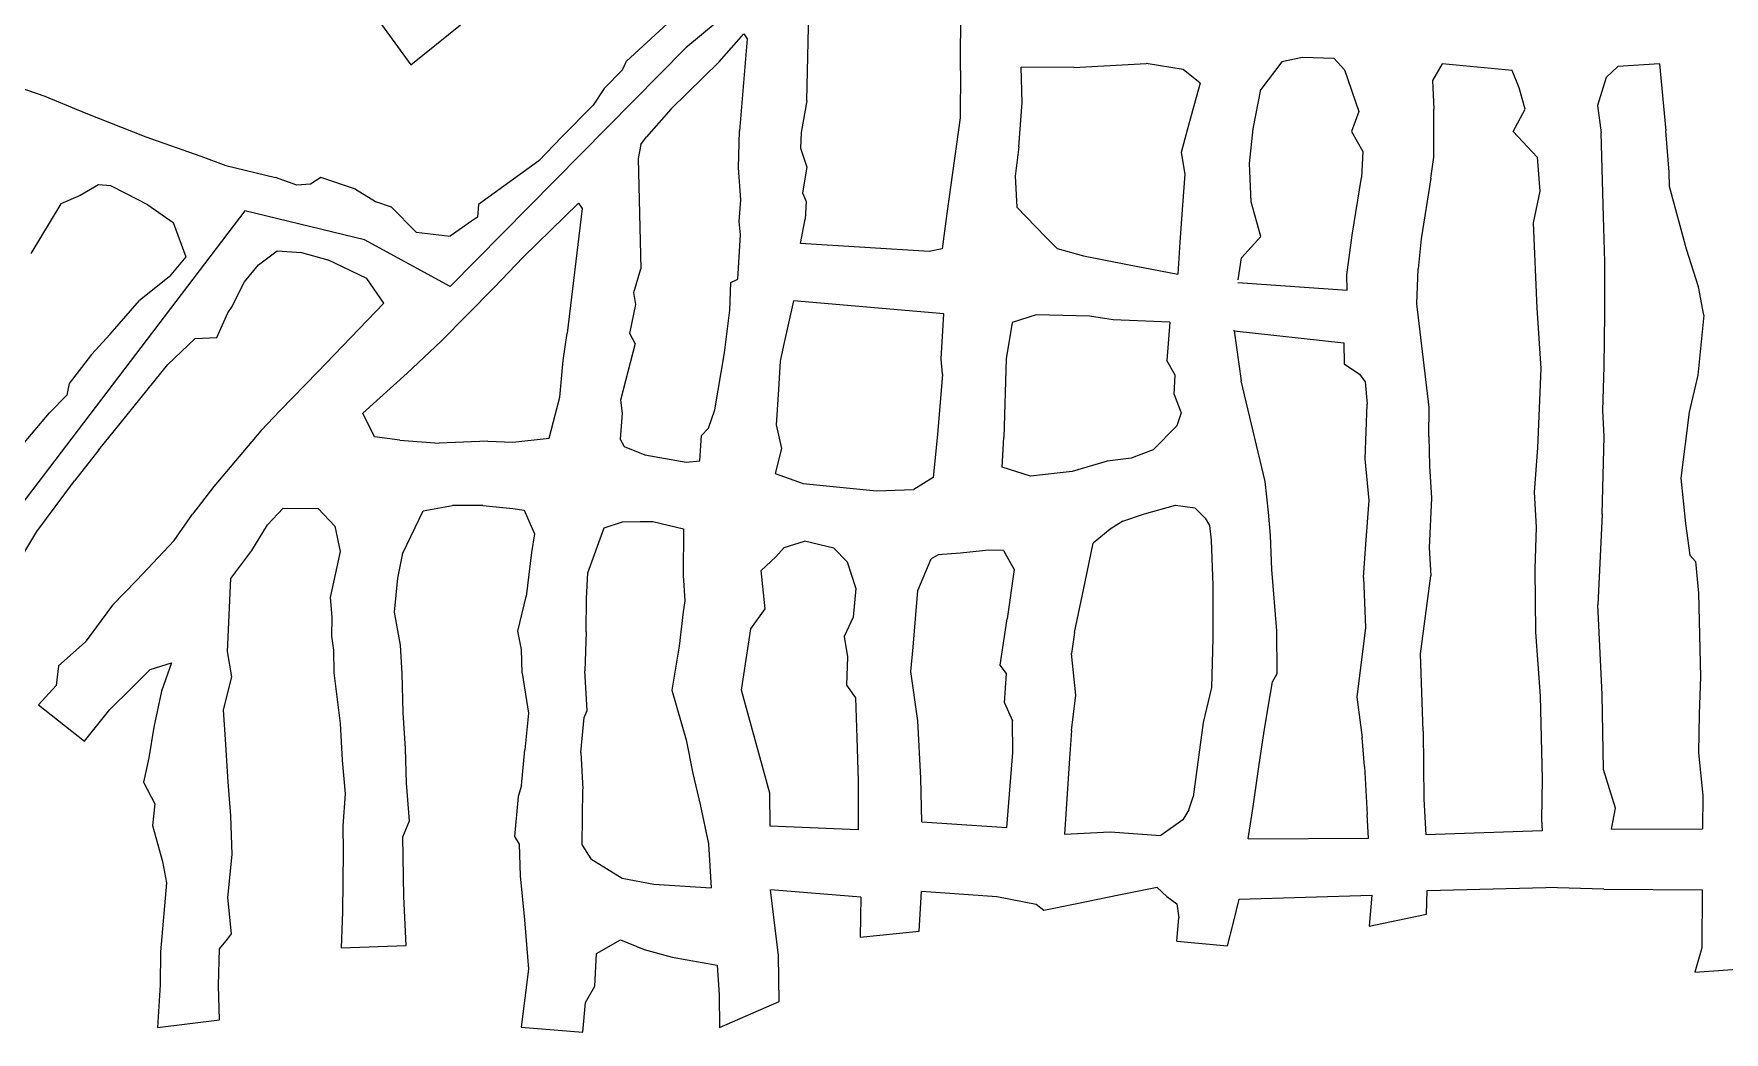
# Model space of a CAD drawing. Extents: x 539108 to 539616, y 4477583 to 4477873.
# Drawn here: x 539211.5 to 539340, y 4477629.3 to 4477705.2 of the extents above; entities that cross this region are included whole.
import ezdxf

# ---------------------------------------------------------------- set-up
doc = ezdxf.new("R2010")
doc.units = 0
doc.linetypes.add('DUZ', pattern=[500, 500])
doc.layers.add('KAT_1410', color=103, linetype='DUZ')
doc.layers.add('PERSONEL_1410', color=10, linetype='DUZ')

msp = doc.modelspace()

# ---------------------------------------------------------------- linework, layer by layer
at = {"layer": 'KAT_1410'}
for p, q in [((539270.28, 4477700.08, 1412.38), (539270.48, 4477708.8, 1411.78)), ((539237.33, 4477706.7, 1412.69), (539240.17, 4477702.81, 1412.69)), ((539256.56, 4477703.09, 1412.08), (539260.28, 4477706.52, 1411.94)), ((539281.96, 4477702.38, 1411.35), (539281.97, 4477707.26, 1411.13)), ((539240.17, 4477702.81, 1412.69), (539243.95, 4477705.85, 1412.69)), ((539263.6, 4477703.05, 1411.98), (539265.48, 4477705.16, 1411.95)), ((539265.48, 4477705.16, 1411.95), (539265.75, 4477704.78, 1411.99)), ((539265.75, 4477704.78, 1411.99), (539265.15, 4477697.8, 1412.4)), ((539254.87, 4477701.01, 1412.08), (539256.26, 4477702.42, 1411.94)), ((539256.26, 4477702.42, 1411.94), (539256.56, 4477703.09, 1412.08)), ((539263.6, 4477703.05, 1411.98), (539259.95, 4477699.46, 1412.14)), ((539281.96, 4477702.38, 1411.35), (539281.92, 4477698.79, 1411.58)), ((539290.55, 4477702.62, 1411.19), (539286.55, 4477702.64, 1411.13)), ((539286.64, 4477699.95, 1411.55), (539286.55, 4477702.64, 1411.13)), ((539290.55, 4477702.62, 1411.19), (539296.07, 4477702.92, 1411.15)), ((539298.86, 4477702.46, 1411), (539296.07, 4477702.92, 1411.15)), ((539300.15, 4477701.41, 1411.27), (539298.86, 4477702.46, 1411)), ((539306.37, 4477703.05, 1410.99), (539304.78, 4477700.93, 1411.18)), ((539307.94, 4477703.36, 1411.08), (539306.37, 4477703.05, 1410.99)), ((539310.34, 4477703.3, 1414.07), (539307.94, 4477703.36, 1414.52)), ((539311.12, 4477702.43, 1411.03), (539310.34, 4477703.3, 1411.08)), ((539311.12, 4477702.43, 1411.03), (539312.22, 4477699.26, 1411.11)), ((539318.56, 4477702.88, 1411.08), (539317.82, 4477701.63, 1411.22)), ((539323.86, 4477702.39, 1411.22), (539318.56, 4477702.88, 1412.92)), ((539324.4, 4477701.06, 1411.3), (539323.86, 4477702.39, 1411.22)), ((539331.9, 4477702.69, 1410.97), (539331.01, 4477701.85, 1411.04)), ((539335.07, 4477702.89, 1410.87), (539331.9, 4477702.69, 1410.97)), ((539335.07, 4477702.89, 1410.87), (539335.55, 4477697.79, 1411.2)), ((539207.04, 4477702.27, 1411.96), (539212.36, 4477700.43, 1411.7)), ((539300.15, 4477701.41, 1411.27), (539299.36, 4477698.51, 1410.99)), ((539317.82, 4477701.63, 1411.22), (539317.91, 4477699.44, 1411.21)), ((539324.86, 4477699.45, 1411.17), (539324.4, 4477701.06, 1411.3)), ((539331.01, 4477701.85, 1411.04), (539330.35, 4477699.71, 1410.98)), ((539212.36, 4477700.43, 1411.7), (539215.49, 4477699.14, 1411.73)), ((539254.87, 4477701.01, 1412.08), (539254.03, 4477699.74, 1411.99)), ((539270.28, 4477700.08, 1412.38), (539269.84, 4477697.67, 1412.4)), ((539286.38, 4477696.58, 1411.8), (539286.64, 4477699.95, 1411.55)), ((539304.19, 4477697.94, 1411.05), (539304.78, 4477700.93, 1411.18)), ((539215.49, 4477699.14, 1411.73), (539220.04, 4477697.35, 1411.89)), ((539254.03, 4477699.74, 1411.99), (539251.63, 4477697.32, 1411.93)), ((539259.95, 4477699.46, 1412.14), (539258.09, 4477697.34, 1412.08)), ((539281.92, 4477698.79, 1411.58), (539280.92, 4477691.52, 1412.06)), ((539299.36, 4477698.51, 1410.99), (539298.72, 4477696.16, 1411.11)), ((539312.22, 4477699.26, 1411.11), (539311.65, 4477697.74, 1411.03)), ((539317.92, 4477695.79, 1411.12), (539317.91, 4477699.44, 1411.21)), ((539323.95, 4477697.75, 1411.12), (539324.86, 4477699.45, 1411.17)), ((539330.35, 4477699.71, 1410.98), (539330.64, 4477697.64, 1411.01)), ((539220.04, 4477697.35, 1411.89), (539224.21, 4477695.87, 1411.94)), ((539251.63, 4477697.32, 1411.93), (539249.9, 4477695.53, 1411.95)), ((539257.67, 4477696.76, 1412.04), (539258.09, 4477697.34, 1412.08)), ((539265.08, 4477694.99, 1412.4), (539265.15, 4477697.8, 1412.4)), ((539269.84, 4477697.67, 1412.4), (539269.78, 4477696.48, 1412.4)), ((539303.91, 4477695.32, 1411.09), (539304.19, 4477697.94, 1411.05)), ((539311.65, 4477697.74, 1411.03), (539312.53, 4477696.23, 1411.04)), ((539323.95, 4477697.75, 1411.12), (539325.78, 4477695.79, 1411.13)), ((539330.81, 4477691.3, 1411.29), (539330.64, 4477697.64, 1411.01)), ((539335.8, 4477694.65, 1411.15), (539335.55, 4477697.79, 1411.2)), ((539257.67, 4477696.76, 1412.04), (539257.46, 4477695.7, 1412.1)), ((539269.78, 4477696.48, 1412.4), (539270.28, 4477695.05, 1412.4)), ((539286.38, 4477696.58, 1411.8), (539286.11, 4477694.35, 1413.34)), ((539298.72, 4477696.16, 1411.11), (539298.99, 4477694.5, 1410.86)), ((539312.53, 4477696.23, 1411.04), (539312.43, 4477694.25, 1411.27)), ((539224.21, 4477695.87, 1411.94), (539226.12, 4477695.16, 1411.94)), ((539226.12, 4477695.16, 1411.94), (539229.89, 4477694.25, 1412)), ((539249.9, 4477695.53, 1411.95), (539245.31, 4477692.2, 1411.88)), ((539257.46, 4477695.7, 1412.1), (539257.65, 4477687.32, 1412.17)), ((539265.26, 4477692.55, 1412.4), (539265.08, 4477694.99, 1412.4)), ((539270.28, 4477695.05, 1412.4), (539269.95, 4477693.1, 1412.4)), ((539304.03, 4477692.41, 1411.18), (539303.91, 4477695.32, 1411.09)), ((539317.68, 4477694.19, 1411.18), (539317.92, 4477695.79, 1411.12)), ((539325.78, 4477695.79, 1411.13), (539325.97, 4477693.21, 1411.12)), ((539335.82, 4477693.58, 1411.23), (539335.8, 4477694.65, 1411.15)), ((539216.45, 4477693.7, 1412.03), (539215.04, 4477692.89, 1412.15)), ((539217.38, 4477693.63, 1412.01), (539216.45, 4477693.7, 1412.03)), ((539218.52, 4477693.05, 1411.8), (539217.38, 4477693.63, 1412.01)), ((539231.52, 4477693.66, 1412.01), (539229.89, 4477694.25, 1412)), ((539232.55, 4477693.75, 1412.06), (539231.52, 4477693.66, 1412.01)), ((539233.35, 4477694.26, 1411.93), (539232.55, 4477693.75, 1412.06)), ((539235.98, 4477693.36, 1411.91), (539233.35, 4477694.26, 1411.93)), ((539235.98, 4477693.36, 1411.91), (539237.5, 4477692.42, 1412.18)), ((539286.11, 4477694.35, 1413.34), (539286.22, 4477692, 1412)), ((539298.99, 4477694.5, 1410.86), (539298.82, 4477692.15, 1411.09)), ((539311.7, 4477689.88, 1411.18), (539312.43, 4477694.25, 1411.27)), ((539317.68, 4477694.19, 1411.18), (539316.96, 4477689.6, 1411.28)), ((539337.13, 4477688.8, 1411.27), (539335.82, 4477693.58, 1411.23)), ((539213.59, 4477692.26, 1412.18), (539211.3, 4477688.48, 1412.49)), ((539215.04, 4477692.89, 1412.15), (539213.59, 4477692.26, 1412.18)), ((539220.19, 4477692.18, 1411.83), (539218.52, 4477693.05, 1411.8)), ((539220.19, 4477692.18, 1411.83), (539222.13, 4477690.84, 1412.04)), ((539237.5, 4477692.42, 1412.18), (539238.68, 4477692.02, 1412.24)), ((539245.31, 4477692.2, 1411.88), (539245.25, 4477691.25, 1411.85)), ((539248.71, 4477688.19, 1411.78), (539252.91, 4477692.31, 1412.28)), ((539252.91, 4477692.31, 1412.28), (539253.19, 4477691.89, 1412.27)), ((539265.14, 4477690.9, 1412.4), (539265.26, 4477692.55, 1412.4)), ((539269.95, 4477693.1, 1412.4), (539270.21, 4477692.43, 1412.4)), ((539270.21, 4477692.43, 1412.4), (539270.15, 4477691.1, 1412.4)), ((539298.82, 4477692.15, 1411.09), (539298.61, 4477689.35, 1411.28)), ((539304.78, 4477689.76, 1411.34), (539304.03, 4477692.41, 1411.18)), ((539325.97, 4477693.21, 1411.12), (539325.47, 4477690.8, 1411.08)), ((539222.13, 4477690.84, 1412.04), (539223.07, 4477688.22, 1412.04)), ((539238.68, 4477692.02, 1412.24), (539240.59, 4477690.09, 1412.16)), ((539244.79, 4477690.94, 1412.16), (539243.17, 4477689.8, 1412.16)), ((539245.25, 4477691.25, 1411.85), (539244.79, 4477690.94, 1412.16)), ((539253.19, 4477691.89, 1412.27), (539252.06, 4477682.42, 1412.4)), ((539265.24, 4477689.91, 1412.4), (539265.14, 4477690.9, 1412.4)), ((539269.78, 4477689.25, 1412.4), (539270.15, 4477691.1, 1412.4)), ((539280.92, 4477691.52, 1412.06), (539280.55, 4477688.83, 1412.21)), ((539286.22, 4477692, 1412), (539288.41, 4477689.74, 1412.5)), ((539325.47, 4477690.8, 1411.08), (539325.75, 4477684.32, 1411.46)), ((539330.92, 4477687.85, 1411.4), (539330.81, 4477691.3, 1411.29)), ((539240.59, 4477690.09, 1412.16), (539243.17, 4477689.8, 1412.16)), ((539265.04, 4477686.53, 1412.4), (539265.24, 4477689.91, 1412.4)), ((539288.41, 4477689.74, 1412.5), (539289.3, 4477688.87, 1412.8)), ((539303.3, 4477688.14, 1411.29), (539304.78, 4477689.76, 1411.34)), ((539311.31, 4477686.85, 1411.31), (539311.7, 4477689.88, 1411.18)), ((539316.96, 4477689.6, 1411.28), (539316.72, 4477687.32, 1411.44)), ((539223.07, 4477688.22, 1412.04), (539221.81, 4477686.72, 1411.97)), ((539228.61, 4477687.61, 1412.04), (539230.03, 4477688.69, 1412.04)), ((539230.03, 4477688.69, 1412.04), (539231.87, 4477688.55, 1412.04)), ((539231.87, 4477688.55, 1412.04), (539233.86, 4477688, 1412.15)), ((539279.57, 4477688.63, 1412.23), (539269.78, 4477689.25, 1412.4)), ((539280.55, 4477688.83, 1412.21), (539279.57, 4477688.63, 1412.23)), ((539289.3, 4477688.87, 1412.8), (539291.3, 4477688.3, 1412.8)), ((539291.3, 4477688.3, 1412.8), (539294.65, 4477687.64, 1412.8)), ((539298.61, 4477689.35, 1411.28), (539298.47, 4477686.91, 1411.4)), ((539338.03, 4477685.94, 1411.09), (539337.13, 4477688.8, 1411.27)), ((539227.53, 4477686.32, 1412.04), (539228.61, 4477687.61, 1412.04)), ((539236.84, 4477686.58, 1412.02), (539233.86, 4477688, 1412.15)), ((539246.5, 4477685.9, 1411.87), (539248.71, 4477688.19, 1411.78)), ((539257.13, 4477685.51, 1412.36), (539257.65, 4477687.32, 1412.17)), ((539294.65, 4477687.64, 1412.8), (539298.47, 4477686.91, 1411.4)), ((539303.06, 4477686.48, 1411.3), (539303.3, 4477688.14, 1411.29)), ((539316.62, 4477684.66, 1411.61), (539316.72, 4477687.32, 1411.44)), ((539330.91, 4477683.92, 1411.65), (539330.92, 4477687.85, 1411.4)), ((539221.81, 4477686.72, 1411.97), (539219.55, 4477684.9, 1412.09)), ((539226.55, 4477684.39, 1412.04), (539227.53, 4477686.32, 1412.04)), ((539238.14, 4477684.71, 1412.16), (539236.84, 4477686.58, 1412.02)), ((539242.45, 4477681.8, 1412.06), (539246.5, 4477685.9, 1411.87)), ((539264.42, 4477684.18, 1412.49), (539264.5, 4477686.27, 1412.4)), ((539264.5, 4477686.27, 1412.4), (539265.04, 4477686.53, 1412.4)), ((539303.03, 4477686.27, 1411.43), (539311.32, 4477685.69, 1411.52)), ((539311.32, 4477685.69, 1411.46), (539311.31, 4477686.85, 1411.31)), ((539338.43, 4477683.79, 1411.18), (539338.03, 4477685.94, 1411.09)), ((539217.33, 4477682.36, 1412.1), (539219.55, 4477684.9, 1412.09)), ((539226.28, 4477683.97, 1412.29), (539226.55, 4477684.39, 1412.04)), ((539238.14, 4477684.71, 1412.16), (539233.11, 4477679.5, 1412.09)), ((539256.83, 4477682.41, 1412.43), (539257.27, 4477684.6, 1412.3)), ((539257.27, 4477684.6, 1412.3), (539257.13, 4477685.51, 1412.36)), ((539269.27, 4477684.89, 1412.26), (539268.5, 4477681.49, 1412.29)), ((539280.68, 4477683.91, 1412.46), (539269.27, 4477684.89, 1412.26)), ((539317.57, 4477676.78, 1411.66), (539316.62, 4477684.66, 1411.61)), ((539225.44, 4477682.1, 1412.25), (539226.28, 4477683.97, 1412.29)), ((539264.01, 4477680.94, 1412.53), (539264.42, 4477684.18, 1412.49)), ((539280.49, 4477680.47, 1412.4), (539280.68, 4477683.91, 1412.46)), ((539285.88, 4477683.24, 1412), (539285.41, 4477680.48, 1411.6)), ((539287.7, 4477683.81, 1412.5), (539285.88, 4477683.24, 1412)), ((539291.75, 4477683.71, 1412.8), (539287.7, 4477683.81, 1412.5)), ((539293.56, 4477683.44, 1412.8), (539291.75, 4477683.71, 1412.8)), ((539297.85, 4477683.27, 1411.33), (539293.56, 4477683.44, 1412.8)), ((539297.85, 4477683.27, 1411.33), (539297.64, 4477680.35, 1411.33)), ((539325.75, 4477684.32, 1411.46), (539326.06, 4477679.75, 1411.69)), ((539330.86, 4477679.89, 1411.72), (539330.91, 4477683.92, 1411.65)), ((539338.43, 4477683.79, 1411.18), (539337.99, 4477679.24, 1411.39)), ((539217.33, 4477682.36, 1412.1), (539215.92, 4477680.8, 1412.04)), ((539221.72, 4477680.04, 1412.15), (539223.78, 4477682.02, 1412.28)), ((539223.78, 4477682.02, 1412.28), (539225.44, 4477682.1, 1412.25)), ((539239.9, 4477679.39, 1412.23), (539242.45, 4477681.8, 1412.06)), ((539251.76, 4477680.36, 1412.46), (539252.06, 4477682.42, 1412.4)), ((539257.23, 4477681.64, 1412.33), (539256.83, 4477682.41, 1412.43)), ((539302.75, 4477682.61, 1411.33), (539302.75, 4477682.66, 1411.43)), ((539302.75, 4477682.61, 1411.33), (539303.29, 4477678.81, 1411.26)), ((539302.75, 4477682.61, 1411.33), (539311.08, 4477681.7, 1411.74)), ((539215.92, 4477680.8, 1412.04), (539214.21, 4477678.61, 1411.98)), ((539257.23, 4477681.64, 1412.33), (539256.12, 4477677.33, 1412.33)), ((539263.28, 4477676.61, 1412.35), (539264.01, 4477680.94, 1412.53)), ((539268.5, 4477681.49, 1412.29), (539268.25, 4477680.3, 1412.45)), ((539311.08, 4477681.7, 1411.82), (539311.1, 4477680.11, 1411.82)), ((539218.08, 4477675.57, 1411.98), (539221.72, 4477680.04, 1412.15)), ((539230.26, 4477676.56, 1412.35), (539233.11, 4477679.5, 1412.09)), ((539236.52, 4477676.34, 1412.15), (539239.9, 4477679.39, 1412.23)), ((539251.5, 4477677.57, 1412.44), (539251.76, 4477680.36, 1412.46)), ((539268.25, 4477680.3, 1412.45), (539268.12, 4477678.15, 1412.31)), ((539280.57, 4477679.32, 1412.44), (539280.2, 4477674.74, 1412.53)), ((539280.57, 4477679.32, 1412.44), (539280.49, 4477680.47, 1412.4)), ((539285.41, 4477680.48, 1411.6), (539285.23, 4477674.5, 1412.66)), ((539298.25, 4477679.25, 1411.34), (539297.64, 4477680.35, 1411.33)), ((539298.19, 4477677.76, 1411.45), (539298.25, 4477679.25, 1411.34)), ((539311.1, 4477680.11, 1411.82), (539312.28, 4477679.32, 1411.83)), ((539312.28, 4477679.32, 1411.83), (539312.7, 4477678.74, 1411.94)), ((539326.06, 4477679.75, 1411.69), (539325.8, 4477673.71, 1411.21)), ((539330.77, 4477676.55, 1411.96), (539330.86, 4477679.89, 1411.72)), ((539337.99, 4477679.24, 1413.36), (539337.31, 4477676.42, 1411.6)), ((539214.21, 4477678.61, 1411.98), (539214.03, 4477677.73, 1411.98)), ((539268.12, 4477678.15, 1412.31), (539267.94, 4477675.46, 1412.41)), ((539305.1, 4477671.15, 1411.92), (539303.29, 4477678.81, 1411.26)), ((539312.7, 4477678.74, 1411.94), (539312.84, 4477677.04, 1411.88)), ((539214.03, 4477677.73, 1411.98), (539212.73, 4477676.37, 1411.98)), ((539250.68, 4477674.46, 1412.25), (539251.5, 4477677.57, 1412.44)), ((539256.12, 4477677.33, 1412.33), (539256.25, 4477676.34, 1412.28)), ((539298.19, 4477677.76, 1411.45), (539298.71, 4477676.38, 1411.5)), ((539312.7, 4477672.88, 1411.99), (539312.84, 4477677.04, 1411.88)), ((539317.54, 4477674.57, 1411.99), (539317.57, 4477676.78, 1411.66)), ((539210.68, 4477673.94, 1412.03), (539212.73, 4477676.37, 1411.98)), ((539216.48, 4477673.56, 1411.98), (539218.08, 4477675.57, 1411.98)), ((539228.79, 4477675.02, 1412.33), (539230.26, 4477676.56, 1412.35)), ((539237.41, 4477674.55, 1412.39), (539236.52, 4477676.34, 1412.15)), ((539256.25, 4477676.34, 1412.28), (539256.09, 4477674.37, 1412.24)), ((539262.79, 4477675.21, 1412.4), (539263.28, 4477676.61, 1412.35)), ((539267.94, 4477675.46, 1412.41), (539268.34, 4477673.68, 1412.4)), ((539298.39, 4477675.38, 1411.49), (539296.59, 4477673.56, 1411.65)), ((539298.71, 4477676.38, 1411.5), (539298.39, 4477675.38, 1411.49)), ((539330.85, 4477674.58, 1411.84), (539330.77, 4477676.55, 1411.96)), ((539337.31, 4477676.42, 1411.6), (539336.69, 4477671.42, 1411.51)), ((539228.79, 4477675.02, 1412.33), (539225.2, 4477670.77, 1412.22)), ((539239.34, 4477674.29, 1412.47), (539237.41, 4477674.55, 1412.39)), ((539239.34, 4477674.29, 1412.47), (539242.34, 4477674.08, 1412.03)), ((539246.04, 4477674.23, 1412.03), (539242.34, 4477674.08, 1412.03)), ((539246.04, 4477674.23, 1412.03), (539247.93, 4477674.15, 1412.29)), ((539247.93, 4477674.15, 1412.29), (539250.68, 4477674.46, 1412.25)), ((539256.09, 4477674.37, 1412.24), (539256.39, 4477673.81, 1412.33)), ((539262.14, 4477672.73, 1412.21), (539262.27, 4477674.66, 1412.29)), ((539262.27, 4477674.66, 1412.29), (539262.79, 4477675.21, 1412.4)), ((539280.2, 4477674.74, 1412.53), (539279.87, 4477671.47, 1412.8)), ((539285.11, 4477672.24, 1412.8), (539285.23, 4477674.5, 1412.66)), ((539317.54, 4477674.57, 1411.99), (539317.6, 4477672.35, 1411.99)), ((539330.7, 4477668.67, 1411.87), (539330.85, 4477674.58, 1411.84)), ((539216.48, 4477673.56, 1411.98), (539214.62, 4477671.21, 1412.08)), ((539256.39, 4477673.81, 1412.33), (539257.96, 4477673.18, 1412.35)), ((539257.96, 4477673.18, 1412.35), (539261.09, 4477672.62, 1412.22)), ((539268.34, 4477673.68, 1412.4), (539267.87, 4477671.78, 1412.36)), ((539294.91, 4477672.93, 1411.77), (539293.09, 4477672.7, 1411.82)), ((539296.59, 4477673.56, 1411.65), (539294.91, 4477672.93, 1411.77)), ((539313.01, 4477669.71, 1411.38), (539312.7, 4477672.88, 1411.99)), ((539325.8, 4477673.71, 1411.21), (539325.55, 4477670.36, 1411.87)), ((539261.09, 4477672.62, 1412.22), (539262.14, 4477672.73, 1412.21)), ((539267.87, 4477671.78, 1412.36), (539269.99, 4477671.02, 1412.24)), ((539287.26, 4477671.56, 1412.02), (539285.11, 4477672.24, 1412.8)), ((539290.44, 4477671.92, 1411.83), (539287.26, 4477671.56, 1412.02)), ((539293.09, 4477672.7, 1411.82), (539290.44, 4477671.92, 1411.83)), ((539317.6, 4477672.35, 1411.99), (539317.73, 4477669.89, 1411.99)), ((539211.77, 4477667.37, 1412.1), (539214.62, 4477671.21, 1412.08)), ((539225.2, 4477670.77, 1412.22), (539223.6, 4477668.67, 1412.22)), ((539269.99, 4477671.02, 1412.24), (539275.56, 4477670.45, 1412.1)), ((539275.56, 4477670.45, 1412.1), (539278.41, 4477670.56, 1412.25)), ((539279.87, 4477671.47, 1412.8), (539278.41, 4477670.56, 1412.25)), ((539305.35, 4477668.84, 1411.96), (539305.1, 4477671.15, 1411.92)), ((539325.55, 4477670.36, 1411.87), (539325.7, 4477667.69, 1411.87)), ((539336.69, 4477671.42, 1411.51), (539337.04, 4477667.98, 1411.88)), ((539229.28, 4477667.88, 1412.39), (539230.48, 4477669.13, 1412.3)), ((539230.48, 4477669.13, 1412.3), (539233.14, 4477669.11, 1412.2)), ((539233.14, 4477669.11, 1412.2), (539234.41, 4477667.77, 1412.09)), ((539239.57, 4477665.72, 1411.93), (539241.12, 4477668.93, 1412.13)), ((539241.12, 4477668.93, 1412.13), (539243.35, 4477669.35, 1412.23)), ((539245.64, 4477669.33, 1412.03), (539243.35, 4477669.35, 1412.23)), ((539245.64, 4477669.33, 1412.03), (539247.93, 4477669.11, 1412.18)), ((539247.93, 4477669.11, 1412.18), (539248.79, 4477668.99, 1412.23)), ((539248.79, 4477668.99, 1412.23), (539249.58, 4477667.19, 1412.44)), ((539295.94, 4477668.7, 1411.76), (539298.28, 4477669.36, 1411.7)), ((539298.28, 4477669.36, 1411.7), (539299.76, 4477669.17, 1411.57)), ((539299.76, 4477669.17, 1411.57), (539300.53, 4477668.37, 1411.56)), ((539312.76, 4477666.41, 1411.55), (539313.01, 4477669.71, 1411.38)), ((539317.73, 4477669.89, 1411.99), (539317.57, 4477666.15, 1411.27)), ((539222.2, 4477666.69, 1412.49), (539223.6, 4477668.67, 1412.22)), ((539228.1, 4477665.92, 1412.54), (539229.28, 4477667.88, 1412.39)), ((539234.41, 4477667.77, 1412.09), (539234.82, 4477665.85, 1411.97)), ((539253.64, 4477664.23, 1412.49), (539254.87, 4477667.64, 1412.54)), ((539254.87, 4477667.64, 1412.54), (539256.26, 4477668.1, 1412.45)), ((539256.26, 4477668.1, 1412.45), (539257.6, 4477668.13, 1412.4)), ((539257.6, 4477668.13, 1412.4), (539258.58, 4477668.12, 1412.06)), ((539258.58, 4477668.12, 1412.06), (539260.9, 4477667.56, 1412.06)), ((539294.28, 4477668.15, 1411.82), (539293.32, 4477667.54, 1411.73)), ((539294.28, 4477668.15, 1411.82), (539295.94, 4477668.7, 1411.76)), ((539300.53, 4477668.37, 1411.56), (539300.87, 4477667.82, 1411.68)), ((539300.87, 4477667.82, 1411.68), (539300.99, 4477666.71, 1411.6)), ((539305.51, 4477667.07, 1411.95), (539305.35, 4477668.84, 1411.96)), ((539325.7, 4477667.69, 1411.87), (539325.59, 4477664.52, 1411.87)), ((539330.7, 4477668.67, 1411.87), (539330.58, 4477666.03, 1411.87)), ((539337.04, 4477667.98, 1411.88), (539337.36, 4477665.56, 1411.89)), ((539210.07, 4477664.52, 1412.1), (539211.77, 4477667.37, 1412.1)), ((539219.36, 4477663.66, 1412.57), (539222.2, 4477666.69, 1412.49)), ((539249.58, 4477667.19, 1412.44), (539249.36, 4477665.78, 1412.39)), ((539260.9, 4477667.56, 1412.06), (539260.87, 4477664.01, 1412.17)), ((539268.54, 4477666.15, 1412.21), (539270.09, 4477666.62, 1412.31)), ((539272.33, 4477666.11, 1412.18), (539270.09, 4477666.62, 1412.31)), ((539291.42, 4477663.53, 1412.22), (539292.03, 4477666.48, 1411.91)), ((539293.32, 4477667.54, 1411.73), (539292.03, 4477666.48, 1411.91)), ((539300.99, 4477666.71, 1411.6), (539301.12, 4477663.3, 1411.99)), ((539305.61, 4477664.47, 1411.79), (539305.51, 4477667.07, 1411.95)), ((539312.58, 4477663.86, 1411.55), (539312.76, 4477666.41, 1411.55)), ((539226.49, 4477663.8, 1412.54), (539228.1, 4477665.92, 1412.54)), ((539234.82, 4477665.85, 1411.97), (539234.06, 4477662.36, 1412)), ((539239.19, 4477663.81, 1411.96), (539239.57, 4477665.72, 1411.93)), ((539249.36, 4477665.78, 1412.39), (539248.95, 4477662.42, 1412.4)), ((539266.81, 4477664.39, 1412.43), (539267.92, 4477665.43, 1412.33)), ((539267.92, 4477665.43, 1412.33), (539268.54, 4477666.15, 1412.21)), ((539273.33, 4477665.06, 1412.2), (539272.33, 4477666.11, 1412.18)), ((539278.7, 4477662.88, 1412.24), (539279.73, 4477665.29, 1412.17)), ((539280.24, 4477665.59, 1412.08), (539279.73, 4477665.29, 1412.17)), ((539281.94, 4477665.72, 1412.06), (539280.24, 4477665.59, 1412.08)), ((539284.1, 4477665.95, 1412.03), (539281.94, 4477665.72, 1412.06)), ((539285.21, 4477665.92, 1412.17), (539284.1, 4477665.95, 1412.03)), ((539285.21, 4477665.92, 1412.17), (539286.03, 4477664.49, 1412.31)), ((539317.57, 4477666.15, 1411.27), (539317.69, 4477664, 1411.31)), ((539330.58, 4477666.03, 1411.87), (539330.38, 4477661.8, 1411.87)), ((539337.36, 4477665.56, 1411.89), (539337.79, 4477665.08, 1411.92)), ((539337.79, 4477665.08, 1411.92), (539338.02, 4477662.68, 1411.9)), ((539226.26, 4477658.26, 1412.54), (539226.49, 4477663.8, 1412.54)), ((539238.93, 4477661.23, 1412), (539239.19, 4477663.81, 1411.96)), ((539253.52, 4477662.28, 1412.51), (539253.64, 4477664.23, 1412.49)), ((539260.87, 4477664.01, 1412.17), (539261, 4477662.11, 1412.08)), ((539267.1, 4477661.48, 1412.45), (539266.81, 4477664.39, 1412.43)), ((539273.33, 4477665.06, 1412.2), (539273.99, 4477663.04, 1412.36)), ((539286.03, 4477664.49, 1412.31), (539285.5, 4477660.73, 1412.19)), ((539305.98, 4477659.81, 1412.19), (539305.61, 4477664.47, 1411.79)), ((539312.58, 4477663.86, 1411.55), (539312.73, 4477660.06, 1411.25)), ((539316.91, 4477658.08, 1411.28), (539317.69, 4477664, 1411.31)), ((539325.59, 4477664.52, 1411.87), (539325.65, 4477659.72, 1411.87)), ((539219.36, 4477663.66, 1412.57), (539217.52, 4477661.78, 1412.5)), ((539273.99, 4477663.04, 1412.36), (539273.8, 4477660.85, 1412.31)), ((539278.34, 4477658.57, 1412.15), (539278.7, 4477662.88, 1412.24)), ((539290.6, 4477659.69, 1412.38), (539291.42, 4477663.53, 1412.22)), ((539301.12, 4477663.3, 1411.99), (539301.12, 4477659.25, 1412.4)), ((539338.02, 4477662.68, 1411.9), (539338.18, 4477656.33, 1412.12)), ((539217.52, 4477661.78, 1412.5), (539215.42, 4477658.96, 1412.5)), ((539234.06, 4477662.36, 1412), (539234.17, 4477660.87, 1412)), ((539239.4, 4477658.74, 1412), (539238.93, 4477661.23, 1412)), ((539248.31, 4477659.79, 1412.5), (539248.95, 4477662.42, 1412.4)), ((539253.5, 4477659.75, 1412.46), (539253.52, 4477662.28, 1412.51)), ((539260.87, 4477661.27, 1412.12), (539260.58, 4477658.65, 1412.03)), ((539261, 4477662.11, 1412.08), (539260.87, 4477661.27, 1412.12)), ((539266.01, 4477659.96, 1412.3), (539267.1, 4477661.48, 1412.45)), ((539330.7, 4477654.98, 1411.87), (539330.38, 4477661.8, 1411.87)), ((539234.17, 4477660.87, 1412), (539234.14, 4477659.42, 1412)), ((539265.31, 4477655.3, 1412.36), (539266.01, 4477659.96, 1412.3)), ((539273.8, 4477660.85, 1412.31), (539273.1, 4477659.39, 1412.31)), ((539284.97, 4477657.2, 1412.18), (539285.5, 4477660.73, 1412.19)), ((539312.73, 4477660.06, 1411.25), (539312.07, 4477654.77, 1411.46)), ((539215.42, 4477658.96, 1412.5), (539213.41, 4477657.15, 1412.5)), ((539234.14, 4477659.42, 1412), (539234.31, 4477658.35, 1412)), ((539239.53, 4477656.59, 1412), (539239.4, 4477658.74, 1412)), ((539248.6, 4477658.4, 1412.51), (539248.31, 4477659.79, 1412.5)), ((539253.5, 4477659.75, 1412.46), (539253.41, 4477656.79, 1412.45)), ((539260.58, 4477658.65, 1412.03), (539260.01, 4477655.3, 1412.09)), ((539273.1, 4477659.39, 1412.31), (539273.35, 4477657.85, 1412.35)), ((539290.6, 4477659.69, 1412.38), (539290.38, 4477658.1, 1412.21)), ((539301.12, 4477659.25, 1412.4), (539301.03, 4477655.52, 1412.56)), ((539306.02, 4477656.58, 1412.25), (539305.98, 4477659.81, 1412.19)), ((539325.65, 4477659.72, 1411.87), (539326.01, 4477654.86, 1411.87)), ((539220.38, 4477656.87, 1412.54), (539221.99, 4477657.39, 1412.54)), ((539221.99, 4477657.39, 1412.54), (539221.23, 4477655.23, 1412.54)), ((539226.57, 4477656.32, 1412.54), (539226.26, 4477658.26, 1412.54)), ((539234.31, 4477658.35, 1412), (539234.34, 4477656.62, 1412)), ((539248.64, 4477656.61, 1412.53), (539248.6, 4477658.4, 1412.51)), ((539273.35, 4477657.85, 1412.35), (539273.29, 4477655.7, 1412.25)), ((539278.18, 4477656.74, 1412.31), (539278.34, 4477658.57, 1412.15)), ((539290.71, 4477654.94, 1412.36), (539290.38, 4477658.1, 1412.21)), ((539317.11, 4477652.21, 1411.31), (539316.91, 4477658.08, 1411.28)), ((539213.41, 4477657.15, 1412.5), (539213.23, 4477655.66, 1412.5)), ((539218.97, 4477655.5, 1412.54), (539220.38, 4477656.87, 1412.54)), ((539225.94, 4477653.81, 1412.54), (539226.57, 4477656.32, 1412.54)), ((539234.34, 4477656.62, 1412), (539234.8, 4477652.78, 1412.18)), ((539239.6, 4477653.58, 1412.34), (539239.53, 4477656.59, 1412)), ((539248.64, 4477656.61, 1412.53), (539249.13, 4477653.57, 1412.53)), ((539253.59, 4477653.77, 1412.53), (539253.41, 4477656.79, 1412.45)), ((539278.71, 4477652.98, 1412.37), (539278.18, 4477656.74, 1412.31)), ((539285.44, 4477656.57, 1412.22), (539284.97, 4477657.2, 1412.18)), ((539285.29, 4477654.34, 1412.24), (539285.44, 4477656.57, 1412.22)), ((539305.67, 4477655.94, 1412.38), (539306.02, 4477656.58, 1412.25)), ((539338.18, 4477656.33, 1412.12), (539338.07, 4477653.51, 1412.11)), ((539213.23, 4477655.66, 1412.5), (539211.88, 4477654.21, 1412.5)), ((539217.3, 4477653.85, 1412.5), (539218.97, 4477655.5, 1412.54)), ((539221.23, 4477655.23, 1412.54), (539220.65, 4477652.51, 1412.54)), ((539260.01, 4477655.3, 1412.09), (539261.11, 4477651.55, 1412.28)), ((539267.46, 4477647.48, 1412.6), (539265.31, 4477655.3, 1412.36)), ((539273.29, 4477655.7, 1412.25), (539273.97, 4477654.72, 1412.28)), ((539290.39, 4477652.25, 1412.49), (539290.71, 4477654.94, 1412.36)), ((539301.03, 4477655.52, 1412.56), (539300.39, 4477652.85, 1412.65)), ((539305.03, 4477652.19, 1412.79), (539305.5, 4477655.07, 1412.41)), ((539305.5, 4477655.07, 1412.41), (539305.67, 4477655.94, 1412.38)), ((539326.01, 4477654.86, 1411.87), (539326.14, 4477648.55, 1412.49)), ((539330.81, 4477649.29, 1412.72), (539330.7, 4477654.98, 1411.87)), ((539211.88, 4477654.21, 1412.5), (539215.39, 4477651.45, 1412.5)), ((539215.39, 4477651.45, 1412.5), (539217.3, 4477653.85, 1412.5)), ((539226.1, 4477651.56, 1412.5), (539225.94, 4477653.81, 1412.54)), ((539239.77, 4477650.89, 1413.69), (539239.6, 4477653.58, 1412.34)), ((539249.13, 4477653.57, 1412.53), (539248.84, 4477650.79, 1412.53)), ((539253.35, 4477653.24, 1412.53), (539253.59, 4477653.77, 1412.53)), ((539273.97, 4477654.72, 1412.28), (539274.08, 4477651.68, 1412.25)), ((539285.29, 4477654.34, 1412.24), (539285.9, 4477652.98, 1412.33)), ((539312.07, 4477654.77, 1411.46), (539312.46, 4477651.72, 1411.5)), ((539338.07, 4477653.51, 1412.11), (539338.04, 4477650.56, 1412.23)), ((539220.65, 4477652.51, 1412.54), (539220.27, 4477650.17, 1412.5)), ((539234.8, 4477652.78, 1412.18), (539234.97, 4477650, 1413.59)), ((539253.09, 4477650.59, 1412.53), (539253.35, 4477653.24, 1412.53)), ((539278.94, 4477648.62, 1412.21), (539278.71, 4477652.98, 1412.37)), ((539285.92, 4477650.59, 1412.42), (539285.9, 4477652.98, 1412.33)), ((539290.39, 4477652.25, 1412.49), (539290.24, 4477650.12, 1412.55)), ((539300.39, 4477652.85, 1412.65), (539299.62, 4477647.22, 1412.95)), ((539226.29, 4477648.35, 1412.5), (539226.1, 4477651.56, 1412.5)), ((539261.11, 4477651.55, 1412.28), (539261.6, 4477648.98, 1412.35)), ((539274.08, 4477651.68, 1412.25), (539274.18, 4477648.41, 1412.18)), ((539304.61, 4477649.5, 1412.89), (539305.03, 4477652.19, 1412.79)), ((539312.65, 4477649.52, 1411.71), (539312.46, 4477651.72, 1411.5)), ((539317.11, 4477652.21, 1411.31), (539317.17, 4477647.03, 1411.63)), ((539220.27, 4477650.17, 1412.5), (539219.86, 4477648.32, 1412.5)), ((539234.97, 4477650, 1413.59), (539235.18, 4477647.44, 1413.68)), ((539239.85, 4477648.24, 1413.67), (539239.77, 4477650.89, 1413.69)), ((539248.59, 4477648.08, 1412.53), (539248.84, 4477650.79, 1412.53)), ((539253.09, 4477650.59, 1412.53), (539253.24, 4477647.8, 1412.53)), ((539285.46, 4477644.89, 1413.52), (539285.92, 4477650.59, 1412.42)), ((539290.24, 4477650.12, 1412.55), (539289.84, 4477644.38, 1413.46)), ((539338.04, 4477650.56, 1412.23), (539338.37, 4477647.31, 1412.2)), ((539261.6, 4477648.98, 1412.35), (539262.16, 4477646.64, 1412.56)), ((539274.18, 4477648.41, 1412.18), (539274.17, 4477644.71, 1412.32)), ((539279.02, 4477645.3, 1412.31), (539278.94, 4477648.62, 1412.21)), ((539304.19, 4477646.47, 1413.09), (539304.61, 4477649.5, 1412.89)), ((539312.65, 4477649.52, 1411.71), (539312.85, 4477645.88, 1411.66)), ((539326.14, 4477648.55, 1412.49), (539326.11, 4477645.5, 1412.67)), ((539331.73, 4477646.36, 1412.6), (539330.81, 4477649.29, 1412.72)), ((539219.86, 4477648.32, 1412.5), (539220.72, 4477646.69, 1412.5)), ((539226.51, 4477645.77, 1412.5), (539226.29, 4477648.35, 1412.5)), ((539235.18, 4477647.44, 1413.68), (539235.01, 4477645.02, 1413.68)), ((539240.08, 4477645.38, 1413.68), (539239.85, 4477648.24, 1413.67)), ((539248.33, 4477647.23, 1412.27), (539248.05, 4477644.19, 1412.39)), ((539248.59, 4477648.08, 1412.53), (539248.33, 4477647.23, 1412.27)), ((539253.19, 4477643.54, 1414.67), (539253.24, 4477647.8, 1412.53)), ((539267.48, 4477644.99, 1412.62), (539267.46, 4477647.48, 1412.6)), ((539299.3, 4477646.23, 1413.06), (539299.62, 4477647.22, 1412.95)), ((539338.37, 4477647.31, 1412.2), (539338.33, 4477644.78, 1412.28)), ((539220.72, 4477646.69, 1412.5), (539220.56, 4477645.03, 1412.5)), ((539262.16, 4477646.64, 1412.56), (539262.81, 4477643.65, 1412.68)), ((539299.3, 4477646.23, 1413.06), (539298.85, 4477645.47, 1413.04)), ((539303.8, 4477644.01, 1413.23), (539304.19, 4477646.47, 1413.09)), ((539312.95, 4477644.07, 1411.65), (539312.85, 4477645.88, 1411.66)), ((539317.17, 4477647.03, 1411.63), (539317.3, 4477644.33, 1411.84)), ((539331.41, 4477644.76, 1412.64), (539331.73, 4477646.36, 1412.6)), ((539220.56, 4477645.03, 1412.5), (539221.3, 4477642.29, 1412.95)), ((539226.61, 4477642.82, 1412.95), (539226.51, 4477645.77, 1412.5)), ((539235.01, 4477645.02, 1413.68), (539235.05, 4477643.07, 1413.68)), ((539239.56, 4477644.16, 1413.68), (539240.08, 4477645.38, 1413.68)), ((539274.17, 4477644.71, 1412.32), (539267.48, 4477644.99, 1412.62)), ((539279.02, 4477645.3, 1412.31), (539285.46, 4477644.89, 1413.52)), ((539289.84, 4477644.38, 1413.46), (539293.31, 4477644.56, 1413.5)), ((539293.31, 4477644.56, 1413.5), (539297.18, 4477644.28, 1413.02)), ((539298.85, 4477645.47, 1413.04), (539297.18, 4477644.28, 1413.02)), ((539326.16, 4477644.64, 1412.64), (539317.3, 4477644.33, 1411.84)), ((539326.11, 4477645.5, 1412.67), (539326.16, 4477644.64, 1412.64)), ((539331.41, 4477644.76, 1412.64), (539338.33, 4477644.78, 1412.28)), ((539239.64, 4477639.64, 1413.68), (539239.56, 4477644.16, 1413.68)), ((539248.05, 4477644.19, 1412.39), (539248.42, 4477643.61, 1412.38)), ((539248.42, 4477643.61, 1412.38), (539248.5, 4477641.22, 1412.37)), ((539253.19, 4477643.54, 1414.67), (539253.85, 4477642.5, 1412.37)), ((539262.81, 4477643.65, 1412.68), (539263, 4477640.29, 1412.68)), ((539303.8, 4477644.01, 1413.23), (539312.95, 4477644.07, 1411.65)), ((539221.3, 4477642.29, 1412.95), (539221.6, 4477640.67, 1412.95)), ((539226.28, 4477639.57, 1412.95), (539226.61, 4477642.82, 1412.95)), ((539235.05, 4477643.07, 1413.68), (539234.98, 4477638.48, 1413.68)), ((539253.85, 4477642.5, 1412.37), (539256.23, 4477641.02, 1412.37)), ((539221.6, 4477640.67, 1412.95), (539221.16, 4477635.44, 1412.95)), ((539248.5, 4477641.22, 1412.37), (539248.81, 4477637.87, 1412.37)), ((539256.23, 4477641.02, 1412.37), (539258.65, 4477640.57, 1412.37)), ((539226.55, 4477636.81, 1412.95), (539226.28, 4477639.57, 1412.95)), ((539239.83, 4477635.93, 1413.68), (539239.64, 4477639.64, 1413.68)), ((539258.65, 4477640.57, 1412.37), (539263, 4477640.29, 1412.68)), ((539268.12, 4477635.16, 1412.68), (539267.52, 4477640.15, 1412.68)), ((539274.37, 4477639.6, 1412.47), (539267.52, 4477640.15, 1412.68)), ((539274.37, 4477639.6, 1412.47), (539274.32, 4477636.55, 1412.56)), ((539278.82, 4477637.01, 1412.77), (539278.99, 4477640.03, 1412.67)), ((539284.71, 4477639.62, 1413.5), (539278.99, 4477640.03, 1412.67)), ((539287.71, 4477639.04, 1413.5), (539284.71, 4477639.62, 1413.5)), ((539293.99, 4477639.75, 1413.53), (539290.66, 4477639.06, 1413.46)), ((539296.89, 4477640.33, 1413.41), (539293.99, 4477639.75, 1413.53)), ((539296.89, 4477640.33, 1413.41), (539297.63, 4477639.64, 1413.26)), ((539297.63, 4477639.64, 1413.26), (539298.38, 4477639.08, 1413.16)), ((539302.67, 4477637.56, 1413.35), (539303.12, 4477639.44, 1413.41)), ((539303.12, 4477639.44, 1413.41), (539313.2, 4477639.73, 1411.63)), ((539313.2, 4477639.73, 1411.63), (539313, 4477637.38, 1411.63)), ((539317.36, 4477638.31, 1411.63), (539317.41, 4477640.09, 1411.87)), ((539317.41, 4477640.09, 1411.87), (539326.43, 4477640.33, 1412.46)), ((539330.84, 4477640.2, 1412.66), (539326.43, 4477640.33, 1412.46)), ((539330.84, 4477640.2, 1412.66), (539338.3, 4477640.14, 1412.52)), ((539338.3, 4477640.14, 1412.52), (539338.29, 4477635.75, 1412.69)), ((539234.98, 4477638.48, 1413.68), (539234.88, 4477635.74, 1413.68)), ((539288.29, 4477638.58, 1413.49), (539287.71, 4477639.04, 1413.5)), ((539290.66, 4477639.06, 1413.46), (539288.29, 4477638.58, 1413.49)), ((539298.38, 4477639.08, 1413.16), (539298.54, 4477638.03, 1413.16)), ((539313, 4477637.38, 1411.63), (539317.36, 4477638.31, 1411.63)), ((539226.26, 4477636.4, 1412.95), (539226.55, 4477636.81, 1412.95)), ((539248.81, 4477637.87, 1412.37), (539249.11, 4477634.12, 1412.37)), ((539274.32, 4477636.55, 1412.56), (539278.82, 4477637.01, 1412.77)), ((539298.39, 4477636.24, 1413.25), (539298.54, 4477638.03, 1413.16)), ((539302.24, 4477635.89, 1413.48), (539302.67, 4477637.56, 1413.35)), ((539225.57, 4477632.87, 1412.95), (539225.63, 4477635.67, 1412.95)), ((539225.63, 4477635.67, 1412.95), (539226.26, 4477636.4, 1412.95)), ((539234.88, 4477635.74, 1413.68), (539239.83, 4477635.93, 1413.68)), ((539254.29, 4477635.31, 1412.37), (539256.1, 4477636.36, 1412.37)), ((539256.1, 4477636.36, 1412.37), (539257.9, 4477635.62, 1412.37)), ((539257.9, 4477635.62, 1412.37), (539260.05, 4477635.02, 1412.37)), ((539298.39, 4477636.24, 1413.25), (539302.24, 4477635.89, 1413.48)), ((539338.29, 4477635.75, 1412.69), (539337.74, 4477633.89, 1412.73)), ((539221.16, 4477635.44, 1412.95), (539221.14, 4477632.93, 1412.95)), ((539254.16, 4477632.84, 1412.37), (539254.29, 4477635.31, 1412.37)), ((539260.05, 4477635.02, 1412.37), (539263.45, 4477634.43, 1412.67)), ((539263.45, 4477634.43, 1412.67), (539263.62, 4477632.17, 1412.68)), ((539268.16, 4477631.66, 1412.68), (539268.12, 4477635.16, 1412.68)), ((539337.74, 4477633.89, 1412.73), (539342.99, 4477634.26, 1412.95)), ((539249.11, 4477634.12, 1412.37), (539248.57, 4477629.71, 1412.37)), ((539221.14, 4477632.93, 1412.95), (539220.93, 4477629.7, 1412.95)), ((539225.63, 4477630.28, 1412.95), (539225.57, 4477632.87, 1412.95)), ((539253.46, 4477631.59, 1412.37), (539254.16, 4477632.84, 1412.37)), ((539263.62, 4477632.17, 1412.68), (539263.63, 4477629.69, 1412.68)), ((539253.24, 4477629.33, 1412.37), (539253.46, 4477631.59, 1412.37)), ((539263.63, 4477629.69, 1412.68), (539268.16, 4477631.66, 1412.68)), ((539220.93, 4477629.7, 1412.95), (539225.63, 4477630.28, 1412.95)), ((539248.57, 4477629.71, 1412.37), (539253.24, 4477629.33, 1412.37))]:
    msp.add_line(p, q, dxfattribs=at)
at = {"layer": 'PERSONEL_1410'}
for p, q in [((539284.64, 4477723.81), (539261.08, 4477704.09)), ((539261.08, 4477704.09), (539243.18, 4477685.98)), ((539227.56, 4477691.72), (539204.95, 4477662.04)), ((539236.66, 4477689.52), (539227.56, 4477691.72)), ((539243.18, 4477685.98), (539236.66, 4477689.52))]:
    msp.add_line(p, q, dxfattribs=at)

doc.saveas('drawing.dxf')
